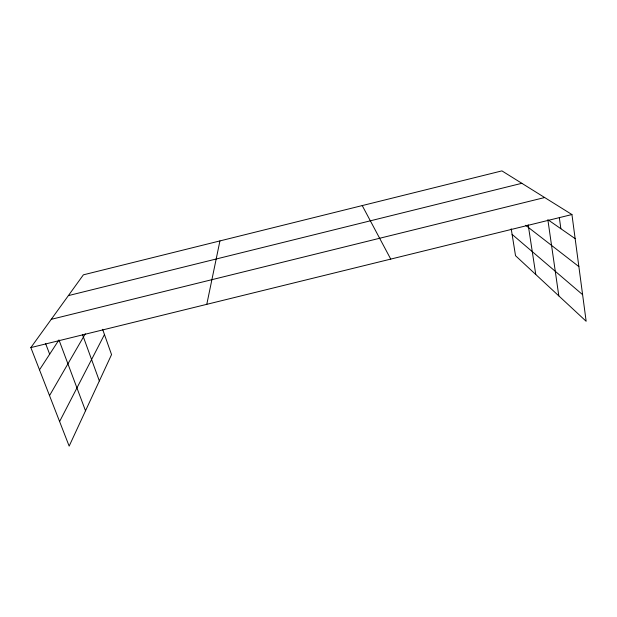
<?xml version="1.0" encoding="UTF-8"?>
<svg xmlns="http://www.w3.org/2000/svg" width="617" height="617" viewBox="0 0 617 617"><rect width="100%" height="100%" fill="white"/><g stroke="black" fill="none" stroke-linecap="round" stroke-linejoin="round"><path stroke-width="0.93" d="M206.788 304.335L219.93 240.923M59.602 421.542L104.466 334.561M49.522 395.613L85.308 333.782M39.496 369.838L58.962 339.921L85.516 410.799M102.607 329.301L111.546 354.605L69.158 446.114L30.85 347.595L83.38 274.835L501.922 170.886L571.936 214.539L586.15 321.272L515.527 255.708L511.215 228.807M68.379 295.612L521.843 183.303M51.25 319.336L544.664 197.533M30.85 347.595L571.936 214.539M548.621 220.215L575.152 238.648M525.622 225.29L578.869 266.59M512.11 234.398L582.61 294.671M362.225 205.577L390.738 259.101M45.589 343.515L49.669 354.204M82.447 334.368L99.352 380.92M528.175 224.75L535.772 274.503M547.85 219.683L558.817 295.898M559.334 217.647L560.868 228.73"/></g></svg>
